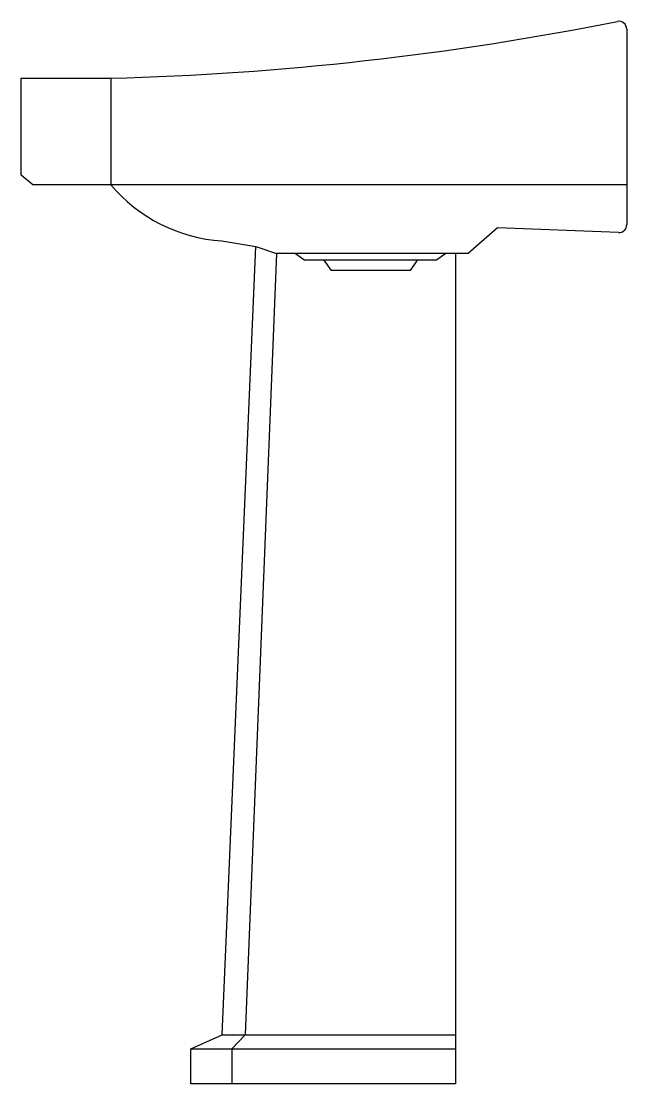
# Model space of a CAD drawing. Header units: millimetres. Extents: x 13.675 to 14.145, y -11.201 to -10.376.
import ezdxf

# ---------------------------------------------------------------- set-up
doc = ezdxf.new("R2010")
doc.units = ezdxf.units.MM
doc.header["$LTSCALE"] = 10

msp = doc.modelspace()

# ---------------------------------------------------------------- linework, layer by layer
for p, q in [((14.1452, -10.38236), (14.1452, -10.5342)), ((13.6752, -10.49565), (13.6752, -10.42056)), ((13.6752, -10.42056), (13.74468, -10.42056)), ((13.74468, -10.42056), (13.74468, -10.50324)), ((13.68426, -10.50324), (13.6752, -10.49565)), ((14.1452, -10.50324), (13.68426, -10.50324)), ((14.04491, -10.53658), (14.02213, -10.55661)), ((14.13885, -10.5403), (14.04491, -10.53658)), ((13.83083, -10.54687), (13.85724, -10.55104)), ((13.85724, -10.55104), (13.8734, -10.55661)), ((13.8734, -10.55661), (13.84913, -11.16329)), ((14.02213, -10.55661), (13.8734, -10.55661)), ((13.88809, -10.55661), (13.89521, -10.56181)), ((14.00468, -10.55661), (13.99757, -10.56181)), ((14.01265, -11.20125), (14.01265, -10.55661)), ((13.99757, -10.56181), (13.89521, -10.56181)), ((13.91014, -10.56181), (13.9157, -10.56979)), ((13.98264, -10.56181), (13.97708, -10.56979)), ((13.97708, -10.56979), (13.9157, -10.56979)), ((13.83127, -11.16329), (14.01265, -11.16329)), ((13.84913, -11.16329), (13.8386, -11.17408)), ((13.80684, -11.17408), (14.01265, -11.17408)), ((13.80684, -11.20125), (13.80684, -11.17408)), ((13.8386, -11.17408), (13.8386, -11.20125)), ((14.01265, -11.20125), (13.80684, -11.20125))]:
    msp.add_line(p, q)
msp.add_lwpolyline([(13.80684, -11.17408), (13.83127, -11.16329), (13.85724, -10.55104)])
for centre, radius, start, end in [((13.68238, -8.09476), 2.32664, 271.53437, 281.29055), ((14.1391, -10.38236), 0.00611, 0, 101.29055), ((13.83916, -10.42357), 0.12358, 220.14062, 266.13514), ((14.1391, -10.5342), 0.00611, 267.73146, 0)]:
    msp.add_arc(centre, radius, start, end)

doc.saveas('drawing.dxf')
